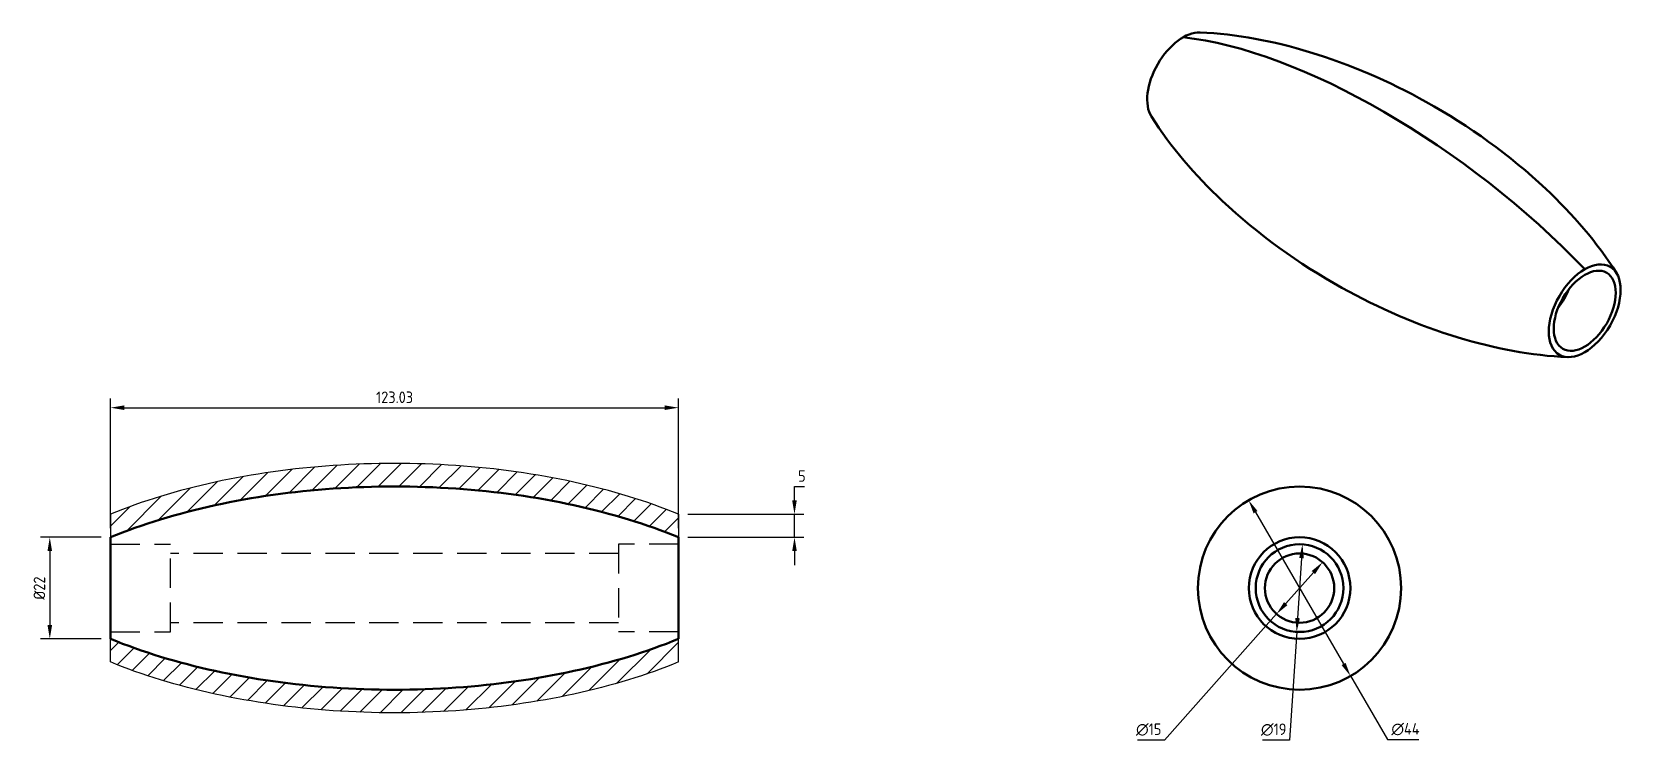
# Model space of a CAD drawing. Header units: millimetres. Extents: x 168 to 513, y 300 to 453.
import ezdxf

# ---------------------------------------------------------------- set-up
doc = ezdxf.new("R2010")
doc.units = ezdxf.units.MM
doc.header["$LTSCALE"] = 2
doc.linetypes.add('HIDDEN2', pattern=[4.7625, 3.175, -1.5875])
for name, color, linetype in [('DIMENSIONS', 3, 'Continuous'), ('HIDDEN', 6, 'HIDDEN2'), ('LIGHT', 8, 'Continuous')]:
    doc.layers.add(name, color=color, linetype=linetype)
doc.layers.add('OBJECT', color=4, linetype='Continuous', lineweight=50)
doc.styles.add('Annotative', font='iso.shx')
doc.dimstyles.new('mech', dxfattribs={"dimtxt": 2.5, "dimasz": 3, "dimexe": 2, "dimexo": 2, "dimgap": 1, "dimtad": 1, "dimtoh": 1, "dimdsep": 46, "dimtxsty": 'Annotative', "dimcen": 2.5, "dimclrd": 256, "dimclre": 256, "dimclrt": 256, "dimazin": 2, "dimtm": 1e-09, "dimtfac": 1, "dimtmove": 0, "dimatfit": 2, "dimfxl": 1, "dimtolj": 1, "dimlwd": -1, "dimlwe": -1, "dimarcsym": 0})

# ---------------------------------------------------------------- blocks, each defined once
blk = doc.blocks.new('*D144')
at = {"layer": 'Defpoints', "color": 0}
for p in [(307.68, 371.95), (184.65, 343.89), (307.68, 343.89)]:
    blk.add_point(p, dxfattribs=at)
at = {"layer": 'DIMENSIONS'}
for p, q in [((184.65, 345.89), (184.65, 373.95)), ((307.68, 345.89), (307.68, 373.95)), ((187.65, 371.95), (304.68, 371.95))]:
    blk.add_line(p, q, dxfattribs=at)
for points in [[(187.65, 372.45), (187.65, 371.45), (184.65, 371.95)], [(304.68, 372.45), (304.68, 371.45), (307.68, 371.95)]]:
    blk.add_solid(points, dxfattribs=at)
at = {"layer": 'DIMENSIONS', "insert": (246.17, 374.21), "char_height": 2.5, "attachment_point": 5, "style": 'Annotative'}
blk.add_mtext('\\A1;123.03', dxfattribs=at)
blk = doc.blocks.new('*D145')
at = {"layer": 'Defpoints', "color": 0}
for p in [(184.65, 343.89), (171.49, 321.89), (184.65, 321.89)]:
    blk.add_point(p, dxfattribs=at)
at = {"layer": 'DIMENSIONS'}
for p, q in [((182.65, 343.89), (169.49, 343.89)), ((171.49, 340.89), (171.49, 324.89)), ((182.65, 321.89), (169.49, 321.89))]:
    blk.add_line(p, q, dxfattribs=at)
for points in [[(170.99, 340.89), (171.99, 340.89), (171.49, 343.89)], [(170.99, 324.89), (171.99, 324.89), (171.49, 321.89)]]:
    blk.add_solid(points, dxfattribs=at)
at = {"layer": 'DIMENSIONS', "insert": (169.24, 332.89), "char_height": 2.5, "width": 7.807, "attachment_point": 5, "rotation": 90, "style": 'Annotative'}
blk.add_mtext('\\A1;%%C22', dxfattribs=at)
blk = doc.blocks.new('*D146')
at = {"layer": 'Defpoints', "color": 0}
for p in [(431.16, 351.92), (453.24, 313.86)]:
    blk.add_point(p, dxfattribs=at)
at = {"layer": 'DIMENSIONS'}
for p, q in [((432.67, 349.32), (451.74, 316.46)), ((453.24, 313.86), (461.24, 300.09)), ((461.24, 300.09), (468.07, 300.09))]:
    blk.add_line(p, q, dxfattribs=at)
for points in [[(433.1, 349.58), (432.24, 349.07), (431.16, 351.92)], [(452.17, 316.71), (451.31, 316.21), (453.24, 313.86)]]:
    blk.add_solid(points, dxfattribs=at)
at = {"layer": 'DIMENSIONS', "insert": (465.15, 302.34), "char_height": 2.5, "attachment_point": 5, "style": 'Annotative'}
blk.add_mtext('\\A1;∅44', dxfattribs=at)
blk = doc.blocks.new('*D147')
at = {"layer": 'Defpoints', "color": 0}
for p in [(307.68, 348.89), (332.8, 348.89), (307.68, 343.89)]:
    blk.add_point(p, dxfattribs=at)
at = {"layer": 'DIMENSIONS'}
for p, q in [((332.8, 351.89), (332.8, 354.89)), ((332.8, 354.89), (335, 354.89)), ((309.68, 348.89), (334.8, 348.89)), ((332.8, 343.89), (332.8, 348.89)), ((309.68, 343.89), (334.8, 343.89)), ((332.8, 340.89), (332.8, 337.89))]:
    blk.add_line(p, q, dxfattribs=at)
for points in [[(332.3, 351.89), (333.3, 351.89), (332.8, 348.89)], [(332.3, 340.89), (333.3, 340.89), (332.8, 343.89)]]:
    blk.add_solid(points, dxfattribs=at)
at = {"layer": 'DIMENSIONS', "insert": (334.4, 357.17), "char_height": 2.5, "attachment_point": 5, "style": 'Annotative'}
blk.add_mtext('\\A1;5', dxfattribs=at)
blk = doc.blocks.new('*D148')
at = {"layer": 'Defpoints', "color": 0}
for p in [(442.83, 342.37), (441.58, 323.41)]:
    blk.add_point(p, dxfattribs=at)
at = {"layer": 'DIMENSIONS'}
for p, q in [((442.63, 339.38), (441.77, 326.4)), ((441.58, 323.41), (440.02, 299.97)), ((440.02, 299.97), (434.17, 299.97))]:
    blk.add_line(p, q, dxfattribs=at)
for points in [[(442.13, 339.41), (443.13, 339.34), (442.83, 342.37)], [(441.27, 326.44), (442.27, 326.37), (441.58, 323.41)]]:
    blk.add_solid(points, dxfattribs=at)
at = {"layer": 'DIMENSIONS', "insert": (436.6, 302.25), "char_height": 2.5, "attachment_point": 5, "style": 'Annotative'}
blk.add_mtext('\\A1;∅19', dxfattribs=at)
blk = doc.blocks.new('*D149')
at = {"layer": 'Defpoints', "color": 0}
for p in [(447.19, 338.5), (437.22, 327.29)]:
    blk.add_point(p, dxfattribs=at)
at = {"layer": 'DIMENSIONS'}
for p, q in [((445.19, 336.25), (439.21, 329.53)), ((437.22, 327.29), (412.94, 299.97)), ((412.94, 299.97), (407.13, 299.97))]:
    blk.add_line(p, q, dxfattribs=at)
for points in [[(444.82, 336.59), (445.57, 335.92), (447.19, 338.5)], [(438.84, 329.86), (439.59, 329.2), (437.22, 327.29)]]:
    blk.add_solid(points, dxfattribs=at)
at = {"layer": 'DIMENSIONS', "insert": (409.53, 302.26), "char_height": 2.5, "attachment_point": 5, "style": 'Annotative'}
blk.add_mtext('\\A1;∅15', dxfattribs=at)

msp = doc.modelspace()

# ---------------------------------------------------------------- hatches: boundary and pattern name
at = {"layer": 'LIGHT'}
h = msp.add_hatch(dxfattribs=at)
h.set_pattern_fill('ANSI31', color=256)
edge = h.paths.add_edge_path()
edge.add_spline(control_points=[(307.68, 348.891), (300.811, 351.708), (293.163, 354.05), (276.882, 357.609), (268.251, 358.825), (250.65, 360.042), (241.682, 360.042), (224.081, 358.825), (215.449, 357.609), (199.168, 354.05), (191.521, 351.708), (184.651, 348.891)], knot_values=[-2.2577274, -2.2577274, -2.2577274, -2.2577274, -1.982955, -1.982955, -1.7081825, -1.7081825, -1.4334101, -1.4334101, -1.1586377, -1.1586377, -0.8838653, -0.8838653, -0.8838653, -0.8838653], degree=3, periodic=0)
edge.add_line((184.651, 348.891), (184.651, 343.891))
edge.add_spline(control_points=[(184.651, 343.891), (191.521, 346.708), (199.168, 349.05), (215.449, 352.609), (224.081, 353.825), (241.682, 355.042), (250.65, 355.042), (268.251, 353.825), (276.882, 352.609), (293.163, 349.05), (300.811, 346.708), (307.68, 343.891)], knot_values=[-2.2577274, -2.2577274, -2.2577274, -2.2577274, -1.982955, -1.982955, -1.7081825, -1.7081825, -1.4334101, -1.4334101, -1.1586377, -1.1586377, -0.8838653, -0.8838653, -0.8838653, -0.8838653], degree=3, periodic=0)
edge.add_line((307.68, 343.891), (307.68, 348.891))
edge = h.paths.add_edge_path()
edge.add_spline(control_points=[(184.651, 316.891), (191.521, 314.074), (199.168, 311.732), (215.449, 308.173), (224.081, 306.956), (241.682, 305.739), (250.65, 305.739), (268.251, 306.956), (276.882, 308.173), (293.163, 311.732), (300.811, 314.074), (307.68, 316.891)], knot_values=[-2.2577274, -2.2577274, -2.2577274, -2.2577274, -1.982955, -1.982955, -1.7081825, -1.7081825, -1.4334101, -1.4334101, -1.1586377, -1.1586377, -0.8838653, -0.8838653, -0.8838653, -0.8838653], degree=3, periodic=0)
edge.add_line((307.68, 316.891), (307.68, 321.891))
edge.add_spline(control_points=[(307.68, 321.891), (300.811, 319.074), (293.163, 316.732), (276.882, 313.173), (268.251, 311.956), (250.65, 310.739), (241.682, 310.739), (224.081, 311.956), (215.449, 313.173), (199.168, 316.732), (191.521, 319.074), (184.651, 321.891)], knot_values=[-2.2577274, -2.2577274, -2.2577274, -2.2577274, -1.982955, -1.982955, -1.7081825, -1.7081825, -1.4334101, -1.4334101, -1.1586377, -1.1586377, -0.8838653, -0.8838653, -0.8838653, -0.8838653], degree=3, periodic=0)
edge.add_line((184.651, 321.891), (184.651, 316.891))

# ---------------------------------------------------------------- linework, layer by layer
at = {"layer": 'HIDDEN'}
for p, q in [((184.651, 342.391), (197.651, 342.391)), ((197.651, 323.391), (197.651, 342.391)), ((294.68, 342.391), (294.68, 323.391)), ((307.68, 342.391), (294.68, 342.391)), ((294.68, 340.391), (197.651, 340.391)), ((294.68, 325.391), (197.651, 325.391)), ((184.651, 323.391), (197.651, 323.391)), ((307.68, 323.391), (294.68, 323.391))]:
    msp.add_line(p, q, dxfattribs=at)
at = {"layer": 'LIGHT'}
for p, q in [((184.651, 348.891), (184.651, 343.891)), ((307.68, 348.891), (307.68, 343.891)), ((184.651, 316.891), (184.651, 321.891)), ((307.68, 316.891), (307.68, 321.891))]:
    msp.add_line(p, q, dxfattribs=at)
for points in [[(307.68, 348.891), (300.811, 351.708), (293.163, 354.05), (276.882, 357.609), (268.251, 358.825), (250.65, 360.042), (241.682, 360.042), (224.081, 358.825), (215.449, 357.609), (199.168, 354.05), (191.521, 351.708), (184.651, 348.891)], [(307.68, 316.891), (300.811, 314.074), (293.163, 311.732), (276.882, 308.173), (268.251, 306.956), (250.65, 305.739), (241.682, 305.739), (224.081, 306.956), (215.449, 308.173), (199.168, 311.732), (191.521, 314.074), (184.651, 316.891)]]:
    msp.add_open_spline(points, degree=3, knots=[-2.2577274, -2.2577274, -2.2577274, -2.2577274, -1.982955, -1.982955, -1.7081825, -1.7081825, -1.4334101, -1.4334101, -1.1586377, -1.1586377, -0.8838653, -0.8838653, -0.8838653, -0.8838653], dxfattribs=at)
at = {"layer": 'OBJECT'}
for p, q in [((184.651, 321.891), (184.651, 343.891)), ((307.68, 321.891), (307.68, 343.891))]:
    msp.add_line(p, q, dxfattribs=at)
for radius in [22, 11, 9.5, 7.5]:
    msp.add_circle((442.203, 332.891), radius, dxfattribs=at)
for centre, major_axis, ratio, start_param, end_param in [((416.982, 443.169), (5.5, 9.526), 0.5773503, 0.2942068, 2.8473858), ((460.479, 396.418), (-65.646, 49.376), 0.4025427, 4.3194592, 5.6933213), ((494.784, 398.25), (-4.75, -8.227), 0.5773503, 1.315624, 1.8259687)]:
    msp.add_ellipse(centre, major_axis=major_axis, ratio=ratio, start_param=start_param, end_param=end_param, dxfattribs=at)
for major_axis in [(5.5, 9.526), (4.75, 8.227)]:
    msp.add_ellipse((503.976, 392.943), major_axis=major_axis, ratio=0.5773503, dxfattribs=at)
for points, knots in [([(420.651, 453.206), (428.539, 452.888), (436.607, 451.318), (453.097, 446.312), (461.583, 442.633), (478.946, 432.974), (487.773, 426.644), (501.363, 413.849), (506.671, 407.723), (510.835, 401.139)], [0, 0, 0, 0, 2.8506488, 2.8506488, 6.0454104, 6.0454104, 9.7815299, 9.7815299, 12.5943603, 12.5943603, 12.5943603, 12.5943603]), ([(500.307, 382.905), (492.419, 383.223), (484.351, 384.793), (467.861, 389.799), (459.375, 393.478), (442.012, 403.137), (433.185, 409.468), (419.594, 422.262), (414.287, 428.389), (410.123, 434.973)], [0, 0, 0, 0, 2.8506488, 2.8506488, 6.0454104, 6.0454104, 9.7815299, 9.7815299, 12.5943603, 12.5943603, 12.5943603, 12.5943603]), ([(307.68, 343.891), (300.811, 346.708), (293.163, 349.05), (276.882, 352.609), (268.251, 353.825), (250.65, 355.042), (241.682, 355.042), (224.081, 353.825), (215.449, 352.609), (199.168, 349.05), (191.521, 346.708), (184.651, 343.891)], [-2.2577274, -2.2577274, -2.2577274, -2.2577274, -1.982955, -1.982955, -1.7081825, -1.7081825, -1.4334101, -1.4334101, -1.1586377, -1.1586377, -0.8838653, -0.8838653, -0.8838653, -0.8838653]), ([(307.68, 321.891), (300.811, 319.074), (293.163, 316.732), (276.882, 313.173), (268.251, 311.956), (250.65, 310.739), (241.682, 310.739), (224.081, 311.956), (215.449, 313.173), (199.168, 316.732), (191.521, 319.074), (184.651, 321.891)], [-2.2577274, -2.2577274, -2.2577274, -2.2577274, -1.982955, -1.982955, -1.7081825, -1.7081825, -1.4334101, -1.4334101, -1.1586377, -1.1586377, -0.8838653, -0.8838653, -0.8838653, -0.8838653])]:
    msp.add_open_spline(points, degree=3, knots=knots, dxfattribs=at)

# ---------------------------------------------------------------- dimensions: what is measured, and where the dimension line sits
at = {"layer": 'DIMENSIONS'}
dim = msp.add_linear_dim(base=(307.68, 371.955), p1=(184.651, 343.891), p2=(307.68, 343.891), dimstyle='mech', dxfattribs=at)
dim.commit()
dim.dimension.update_dxf_attribs({"geometry": '*D144', "text_midpoint": (246.166, 374.205)})
dim = msp.add_linear_dim(base=(332.801, 348.891), p1=(307.68, 343.891), p2=(307.68, 348.891), angle=90, dimstyle='mech', dxfattribs=at)
dim.commit()
dim.dimension.update_dxf_attribs({"geometry": '*D147', "text_midpoint": (334.402, 357.174)})
for p1, p2, picture, middle in [((431.162, 351.92), (453.244, 313.862), '*D146', (465.153, 300.086)), ((442.831, 342.37), (441.575, 323.412), '*D148', (436.598, 299.971)), ((447.186, 338.496), (437.22, 327.285), '*D149', (409.534, 299.971))]:
    dim = msp.add_diameter_dim_2p(p1=p1, p2=p2, dimstyle='mech', dxfattribs=at)
    dim.commit()
    dim.dimension.update_dxf_attribs({"geometry": picture, "text_midpoint": middle, "dimtype": 163})
dim = msp.add_linear_dim(base=(171.493, 321.891), p1=(184.651, 343.891), p2=(184.651, 321.891), angle=90, text='%%C22', dimstyle='mech', dxfattribs=at)
dim.commit()
dim.dimension.update_dxf_attribs({"geometry": '*D145', "text_midpoint": (169.243, 332.891)})

doc.saveas('drawing.dxf')
